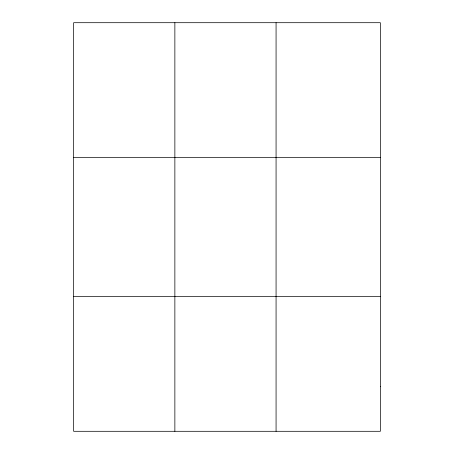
<?xml version="1.0" encoding="UTF-8"?>
<svg xmlns="http://www.w3.org/2000/svg" width="454" height="454" viewBox="0 0 454 454"><rect width="100%" height="100%" fill="white"/><g stroke="black" fill="none" stroke-linecap="round" stroke-linejoin="round"><path stroke-width="0.68" d="M174.864 431.3L174.864 22.7M276.072 431.3L276.072 22.7M73.656 157.538L380.344 157.538M73.656 296.462L380.344 296.462M380.344 386.354L380.344 431.3L73.656 431.3L73.656 22.7L380.344 22.7L380.344 386.354"/></g></svg>
